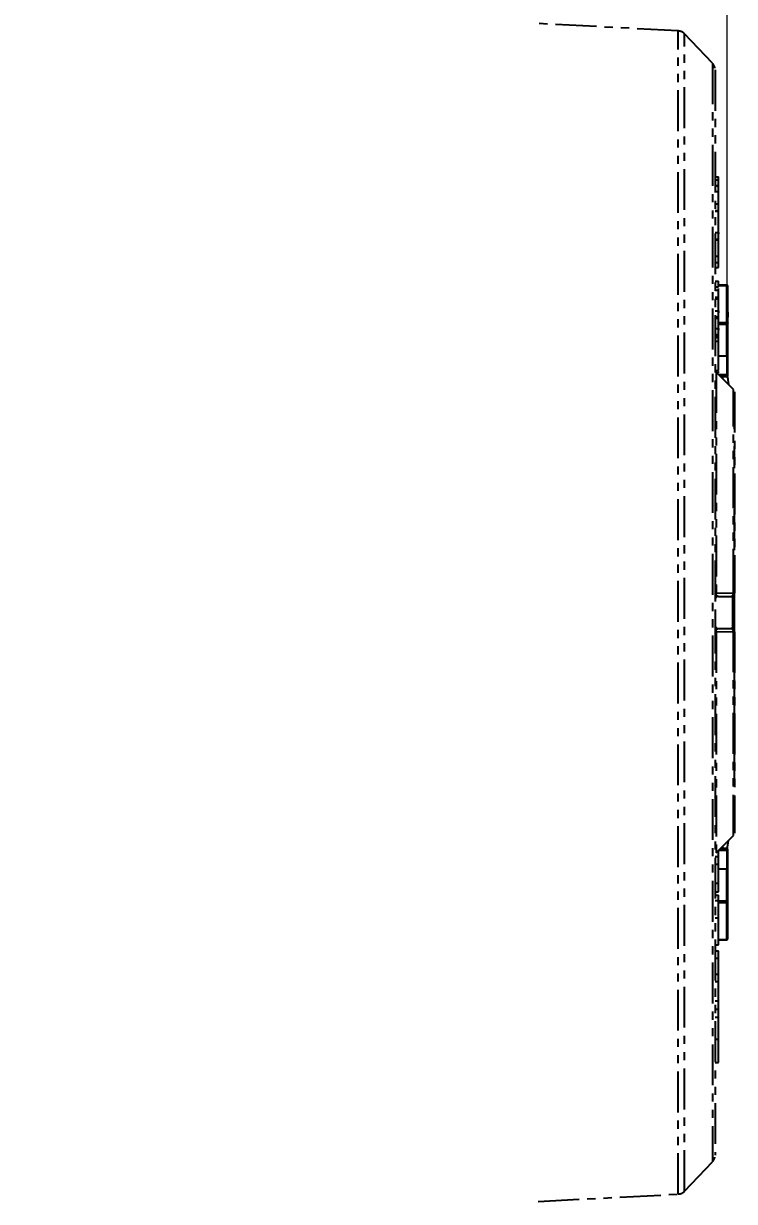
# Model space of a CAD drawing. Header units: millimetres. Extents: x 1852 to 4288, y 681 to 2404.
# Drawn here: x 3316.7 to 3427.1, y 994.4 to 1177.4 of the extents above; entities that cross this region are included whole.
import ezdxf

# ---------------------------------------------------------------- set-up
doc = ezdxf.new("R2010")
doc.units = ezdxf.units.MM
doc.linetypes.add('PHANTOM', pattern=[12.7, 6.35, -1.27, 1.27, -1.27, 1.27, -1.27])
doc.layers.add('AM_5', color=3, linetype='Continuous', lineweight=25)
doc.styles.add('SLDTEXTSTYLE1', font='txt.shx', dxfattribs={"width": 0.7, "bigfont": 'gbcbig.shx'})
doc.dimstyles.new('SLDDIMSTYLE12$0', dxfattribs={"dimtxt": 12, "dimasz": 10, "dimexe": 0, "dimexo": 0.0625, "dimgap": 0.875, "dimtad": 1, "dimdec": 1, "dimlfac": 1.8, "dimrnd": 1e-09, "dimzin": 12, "dimdsep": 46, "dimtxsty": 'SLDTEXTSTYLE1', "dimcen": 0.09, "dimdle": 8.16, "dimclrd": 3, "dimclre": 3, "dimadec": 0, "dimazin": 3, "dimtfac": 1, "dimtdec": 1, "dimtofl": 0, "dimtmove": 0, "dimatfit": 3, "dimfxl": 0, "dimfrac": 2, "dimtolj": 1, "dimlwd": 5, "dimlwe": 5, "dimarcsym": 0})

# ---------------------------------------------------------------- blocks, each defined once
blk = doc.blocks.new('*D102')
at = {"layer": 'AM_5', "color": 3, "lineweight": 5, "transparency": 16777216}
blk.add_line((3250.87, 1122.66), (3250.87, 1308.31), dxfattribs=at)
at = {"layer": 'AM_5', "color": 3, "linetype": 'Continuous', "lineweight": 5, "transparency": 16777216}
for p, q in [((3260.87, 1308.31), (3415.96, 1308.31)), ((3425.96, 1122.66), (3425.96, 1308.31))]:
    blk.add_line(p, q, dxfattribs=at)
at = {"layer": 'AM_5', "color": 3, "transparency": 16777216}
for points in [[(3260.87, 1309.97), (3260.87, 1306.64), (3250.87, 1308.31)], [(3415.96, 1309.97), (3415.96, 1306.64), (3425.96, 1308.31)]]:
    blk.add_solid(points, dxfattribs=at)
at = {"layer": 'Defpoints', "color": 0, "transparency": 16777216}
for p in [(3425.96, 1308.31), (3250.87, 1122.6), (3425.96, 1122.6)]:
    blk.add_point(p, dxfattribs=at)
at = {"layer": 'AM_5', "color": 0, "transparency": 16777216, "insert": (3338.41, 1315.18), "char_height": 12, "attachment_point": 5, "style": 'SLDTEXTSTYLE1'}
blk.add_mtext('\\A1;195', dxfattribs=at)

msp = doc.modelspace()

# ---------------------------------------------------------------- linework, layer by layer
at = {"color": 7, "linetype": 'PHANTOM', "lineweight": 25}
for p, q in [((3418.364, 1176.242), (3396.636, 1177.38)), ((3423.697, 1171.22), (3419.374, 1175.776)), ((3424.109, 1153.591), (3424.609, 1153.591)), ((3424.109, 1153.081), (3424.609, 1153.081)), ((3424.609, 1153.081), (3424.609, 1153.591)), ((3424.609, 1152.251), (3424.609, 1153.081)), ((3424.109, 1152.251), (3424.609, 1152.251)), ((3424.109, 1152.187), (3424.609, 1152.187)), ((3424.109, 1151.293), (3424.609, 1151.293)), ((3424.609, 1151.293), (3424.609, 1152.187)), ((3424.109, 1149.379), (3424.609, 1149.379)), ((3424.609, 1148.358), (3424.609, 1149.379)), ((3424.109, 1148.358), (3424.609, 1148.358)), ((3424.109, 1148.23), (3424.609, 1148.23)), ((3424.609, 1148.485), (3424.609, 1148.481)), ((3424.609, 1148.23), (3424.609, 1148.358)), ((3424.609, 1144.911), (3424.609, 1148.23)), ((3424.109, 1144.911), (3424.609, 1144.911)), ((3424.109, 1143.89), (3424.609, 1143.89)), ((3424.109, 1143.762), (3424.609, 1143.762)), ((3424.609, 1143.89), (3424.609, 1144.911)), ((3424.609, 1143.762), (3424.609, 1143.89)), ((3424.609, 1141.273), (3424.609, 1143.762)), ((3424.109, 1141.273), (3424.609, 1141.273)), ((3424.109, 1140.252), (3424.609, 1140.252)), ((3424.609, 1140.252), (3424.609, 1141.273)), ((3424.609, 1139.486), (3424.609, 1140.252)), ((3424.109, 1139.486), (3424.609, 1139.486)), ((3424.109, 1137.38), (3424.609, 1137.38)), ((3424.109, 1136.486), (3424.609, 1136.486)), ((3424.609, 1136.486), (3424.609, 1137.38)), ((3425.909, 1136.751), (3424.609, 1136.751)), ((3424.609, 1136.717), (3425.909, 1136.717)), ((3424.109, 1135.975), (3424.609, 1135.975)), ((3424.109, 1134.89), (3424.609, 1134.89)), ((3424.109, 1134.699), (3424.609, 1134.699)), ((3424.109, 1134.635), (3424.609, 1134.635)), ((3424.609, 1134.89), (3424.609, 1135.975)), ((3424.609, 1134.699), (3424.609, 1134.89)), ((3424.609, 1132.784), (3424.609, 1134.635)), ((3424.109, 1132.784), (3424.609, 1132.784)), ((3424.609, 1131.827), (3424.609, 1132.784)), ((3426.109, 1132.526), (3426.109, 1131.761)), ((3424.109, 1131.827), (3424.609, 1131.827)), ((3424.109, 1131.635), (3424.609, 1131.635)), ((3424.609, 1131.635), (3424.609, 1131.827)), ((3424.609, 1130.04), (3424.609, 1131.635)), ((3424.609, 1130.935), (3425.909, 1130.935)), ((3426.109, 1125.891), (3426.109, 1130.823)), ((3424.109, 1130.04), (3424.609, 1130.04)), ((3424.109, 1129.082), (3424.609, 1129.082)), ((3424.609, 1128.891), (3424.109, 1128.891)), ((3424.609, 1130.682), (3425.909, 1130.682)), ((3424.609, 1129.082), (3424.609, 1130.04)), ((3424.609, 1128.891), (3424.609, 1129.082)), ((3424.609, 1128.763), (3424.609, 1128.891)), ((3425.909, 1125.749), (3425.909, 1130.682)), ((3424.109, 1128.763), (3424.609, 1128.763)), ((3424.109, 1128.636), (3424.609, 1128.636)), ((3424.109, 1128.061), (3424.609, 1128.061)), ((3424.609, 1128.699), (3424.609, 1128.763)), ((3424.609, 1128.636), (3424.609, 1128.699)), ((3424.609, 1128.061), (3424.609, 1128.636)), ((3424.609, 1125.749), (3425.909, 1125.749)), ((3424.109, 1123.466), (3424.609, 1123.466)), ((3426.963, 1120.547), (3424.256, 1123.254)), ((3424.364, 1123.147), (3424.609, 1123.147)), ((3424.609, 1123.147), (3424.609, 1123.31)), ((3425.909, 1122.825), (3424.686, 1122.825)), ((3424.939, 1122.571), (3425.909, 1122.571)), ((3424.943, 1122.568), (3425.909, 1122.568)), ((3425.306, 1122.204), (3425.306, 1122.568)), ((3425.309, 1122.201), (3425.309, 1122.568)), ((3425.909, 1122.568), (3425.909, 1122.571)), ((3426.012, 1122.835), (3425.97, 1123.088)), ((3427.07, 1114.533), (3427.046, 1114.46)), ((3427.064, 1114.501), (3427.082, 1114.564)), ((3427.086, 1114.576), (3427.093, 1114.6)), ((3424.256, 1088.929), (3426.963, 1088.932)), ((3426.963, 1088.932), (3426.963, 1089.415)), ((3424.61, 1088.401), (3426.61, 1088.401)), ((3424.488, 1083.371), (3424.61, 1083.401)), ((3424.61, 1083.401), (3426.61, 1083.401)), ((3426.963, 1082.87), (3424.256, 1082.872)), ((3426.963, 1081.939), (3426.963, 1082.87)), ((3427.093, 1060.052), (3427.103, 1060.055)), ((3427.046, 1057.341), (3427.07, 1057.269)), ((3427.082, 1057.238), (3427.064, 1057.301)), ((3427.109, 1057.056), (3427.085, 1057.231)), ((3427.093, 1057.202), (3427.086, 1057.226)), ((3424.256, 1048.547), (3426.963, 1051.254)), ((3425.994, 1049.093), (3426.212, 1050.503)), ((3424.609, 1047.976), (3424.609, 1048.901)), ((3424.685, 1048.976), (3425.909, 1048.976)), ((3425.909, 1049.23), (3424.938, 1049.23)), ((3425.909, 1049.233), (3424.942, 1049.233)), ((3425.306, 1049.233), (3425.306, 1049.597)), ((3425.309, 1049.233), (3425.309, 1049.6)), ((3425.909, 1049.23), (3425.909, 1049.233)), ((3424.109, 1047.976), (3424.609, 1047.976)), ((3424.109, 1046.832), (3424.609, 1046.832)), ((3424.609, 1046.832), (3424.609, 1047.976)), ((3424.609, 1043.813), (3424.609, 1046.832)), ((3425.909, 1046.052), (3424.609, 1046.052)), ((3425.909, 1041.119), (3425.909, 1046.052)), ((3426.109, 1040.978), (3426.109, 1045.91)), ((3424.609, 1043.813), (3424.109, 1043.813)), ((3424.109, 1042.525), (3424.609, 1042.525)), ((3424.109, 1041.999), (3424.609, 1041.999)), ((3424.109, 1041.153), (3424.609, 1041.153)), ((3424.609, 1039.037), (3424.609, 1041.999)), ((3424.609, 1038.477), (3424.609, 1041.153)), ((3424.609, 1041.119), (3425.909, 1041.119)), ((3424.609, 1040.866), (3425.909, 1040.866)), ((3426.109, 1037.839), (3426.109, 1040.978)), ((3424.109, 1038.477), (3424.609, 1038.477)), ((3426.109, 1035.25), (3426.109, 1037.839)), ((3424.109, 1034.293), (3424.609, 1034.293)), ((3424.609, 1035.084), (3425.909, 1035.084)), ((3424.609, 1035.05), (3425.909, 1035.05)), ((3424.109, 1033.332), (3424.609, 1033.332)), ((3424.109, 1032.19), (3424.609, 1032.19)), ((3424.609, 1029.729), (3424.609, 1032.19)), ((3424.109, 1029.729), (3424.609, 1029.729)), ((3424.109, 1028.584), (3424.609, 1028.584)), ((3424.609, 1028.584), (3424.609, 1029.729)), ((3424.609, 1025.565), (3424.609, 1028.584)), ((3424.109, 1025.565), (3424.609, 1025.565)), ((3424.109, 1024.287), (3424.609, 1024.287)), ((3424.109, 1023.042), (3424.609, 1023.042)), ((3424.109, 1019.634), (3424.609, 1019.634)), ((3424.609, 1016.021), (3424.609, 1019.634)), ((3424.109, 1016.021), (3424.609, 1016.021)), ((3419.374, 996.025), (3423.697, 1000.582)), ((3396.636, 994.421), (3418.364, 995.56))]:
    msp.add_line(p, q, dxfattribs=at)
at = {"color": 7, "linetype": 'PHANTOM', "lineweight": 25, "flags": 128}
for points in [[(3418.364, 995.56), (3418.364, 995.569), (3418.364, 995.821), (3418.364, 996.422), (3418.364, 997.371), (3418.364, 998.663), (3418.364, 1000.293), (3418.364, 1002.255), (3418.364, 1004.542), (3418.364, 1007.144), (3418.364, 1010.052), (3418.364, 1013.253), (3418.364, 1016.737), (3418.364, 1020.488), (3418.364, 1024.493), (3418.364, 1028.737), (3418.364, 1033.202), (3418.364, 1037.871), (3418.364, 1042.727), (3418.365, 1047.75), (3418.365, 1052.921), (3418.365, 1058.22), (3418.365, 1063.626), (3418.365, 1069.119), (3418.365, 1074.677), (3418.365, 1080.278), (3418.365, 1085.901), (3418.365, 1091.524), (3418.365, 1097.125), (3418.365, 1102.683), (3418.365, 1108.176), (3418.365, 1113.582), (3418.365, 1118.881), (3418.365, 1124.052), (3418.364, 1129.075), (3418.364, 1133.931), (3418.364, 1138.6), (3418.364, 1143.065), (3418.364, 1147.308), (3418.364, 1151.314), (3418.364, 1155.065), (3418.364, 1158.548), (3418.364, 1161.75), (3418.364, 1164.658), (3418.364, 1167.26), (3418.364, 1169.546), (3418.364, 1171.508), (3418.364, 1173.139), (3418.364, 1174.431), (3418.364, 1175.379), (3418.364, 1175.981), (3418.364, 1176.233), (3418.364, 1176.242)], [(3419.374, 996.025), (3419.374, 996.037), (3419.374, 996.309), (3419.374, 996.943), (3419.374, 997.934), (3419.374, 999.279), (3419.374, 1000.973), (3419.374, 1003.009), (3419.374, 1005.379), (3419.374, 1008.073), (3419.374, 1011.08), (3419.374, 1014.388), (3419.374, 1017.984), (3419.374, 1021.854), (3419.374, 1025.981), (3419.374, 1030.35), (3419.374, 1034.942), (3419.374, 1039.739), (3419.374, 1044.723), (3419.374, 1049.871), (3419.374, 1055.165), (3419.374, 1060.583), (3419.374, 1066.103), (3419.374, 1071.702), (3419.374, 1077.359), (3419.374, 1083.05), (3419.374, 1088.752), (3419.374, 1094.443), (3419.374, 1100.099), (3419.374, 1105.699), (3419.374, 1111.218), (3419.374, 1116.636), (3419.374, 1121.93), (3419.374, 1127.079), (3419.374, 1132.062), (3419.374, 1136.86), (3419.374, 1141.452), (3419.374, 1145.821), (3419.374, 1149.948), (3419.374, 1153.818), (3419.374, 1157.414), (3419.374, 1160.722), (3419.374, 1163.729), (3419.374, 1166.423), (3419.374, 1168.792), (3419.374, 1170.828), (3419.374, 1172.522), (3419.374, 1173.868), (3419.374, 1174.859), (3419.374, 1175.492), (3419.374, 1175.765), (3419.374, 1175.776)], [(3423.697, 1171.22), (3423.697, 1171.212), (3423.697, 1170.959), (3423.698, 1170.347), (3423.698, 1169.38), (3423.698, 1168.061), (3423.698, 1166.397), (3423.698, 1164.394), (3423.698, 1162.06), (3423.698, 1159.406), (3423.698, 1156.442), (3423.698, 1153.182), (3423.698, 1149.638), (3423.698, 1145.826), (3423.698, 1141.761), (3423.698, 1137.462), (3423.698, 1132.945), (3423.698, 1128.231), (3423.698, 1123.338), (3423.698, 1118.287), (3423.698, 1113.101), (3423.698, 1107.799), (3423.698, 1102.406), (3423.698, 1096.943), (3423.698, 1091.434), (3423.698, 1085.901), (3423.698, 1080.368), (3423.698, 1074.859), (3423.698, 1069.396), (3423.698, 1064.002), (3423.698, 1058.701), (3423.698, 1053.514), (3423.698, 1048.464), (3423.698, 1043.571), (3423.698, 1038.857), (3423.698, 1034.34), (3423.698, 1030.04), (3423.698, 1025.976), (3423.698, 1022.164), (3423.698, 1018.62), (3423.698, 1015.359), (3423.698, 1012.396), (3423.698, 1009.741), (3423.698, 1007.408), (3423.698, 1005.405), (3423.698, 1003.74), (3423.698, 1002.422), (3423.698, 1001.455), (3423.697, 1000.843), (3423.697, 1000.589), (3423.697, 1000.582)], [(3425.909, 1136.717), (3425.909, 1136.733), (3425.909, 1136.745), (3425.909, 1136.75), (3425.909, 1136.751)], [(3425.909, 1130.935), (3425.909, 1131.773), (3425.909, 1132.582), (3425.909, 1133.359), (3425.909, 1134.103), (3425.909, 1134.813), (3425.909, 1135.486), (3425.909, 1136.121), (3425.909, 1136.717)], [(3425.909, 1130.935), (3425.948, 1130.933), (3425.986, 1130.927), (3426.02, 1130.916), (3426.051, 1130.902), (3426.076, 1130.885), (3426.094, 1130.866), (3426.105, 1130.845), (3426.109, 1130.823)], [(3425.909, 1130.682), (3425.909, 1130.708), (3425.909, 1130.738), (3425.909, 1130.77), (3425.909, 1130.804), (3425.909, 1130.839), (3425.909, 1130.873), (3425.909, 1130.905), (3425.909, 1130.935)], [(3425.909, 1125.749), (3425.909, 1125.451), (3425.909, 1125.122), (3425.909, 1124.766), (3425.909, 1124.391), (3425.909, 1124.002), (3425.909, 1123.607), (3425.909, 1123.212), (3425.909, 1122.825)], [(3424.256, 1123.254), (3424.256, 1123.173), (3424.256, 1122.73), (3424.256, 1121.907), (3424.256, 1120.712), (3424.256, 1119.157), (3424.256, 1117.259), (3424.256, 1115.037), (3424.256, 1112.513), (3424.256, 1109.715), (3424.256, 1106.671), (3424.256, 1103.412), (3424.256, 1099.972), (3424.256, 1096.387), (3424.256, 1092.693), (3424.256, 1088.929)], [(3425.909, 1122.63), (3425.909, 1122.649), (3425.909, 1122.671), (3425.909, 1122.695), (3425.909, 1122.72), (3425.909, 1122.746), (3425.909, 1122.772), (3425.909, 1122.799), (3425.909, 1122.825)], [(3425.909, 1122.571), (3425.909, 1122.573), (3425.909, 1122.576), (3425.909, 1122.581), (3425.909, 1122.587), (3425.909, 1122.596), (3425.909, 1122.606), (3425.909, 1122.617), (3425.909, 1122.63)], [(3426.213, 1121.297), (3426.074, 1122.437), (3426.046, 1122.622)], [(3426.963, 1089.415), (3426.963, 1092.397), (3426.963, 1095.795), (3426.963, 1099.093), (3426.963, 1102.256), (3426.963, 1105.253), (3426.963, 1108.052), (3426.963, 1110.626), (3426.963, 1112.947), (3426.963, 1114.993), (3426.963, 1116.742), (3426.963, 1118.176), (3426.963, 1119.282), (3426.963, 1120.047), (3426.963, 1120.465), (3426.963, 1120.547)], [(3426.821, 1088.448), (3426.821, 1085.901), (3426.821, 1083.353)], [(3424.256, 1082.872), (3424.256, 1079.108), (3424.256, 1075.415), (3424.256, 1071.83), (3424.256, 1068.39), (3424.256, 1065.131), (3424.256, 1062.087), (3424.256, 1059.288), (3424.256, 1056.765), (3424.256, 1054.543), (3424.256, 1052.644), (3424.256, 1051.09), (3424.256, 1049.894), (3424.256, 1049.071), (3424.256, 1048.629), (3424.256, 1048.547)], [(3426.963, 1051.254), (3426.963, 1051.337), (3426.963, 1051.754), (3426.963, 1052.52), (3426.963, 1053.625), (3426.963, 1055.06), (3426.963, 1056.809), (3426.963, 1058.855), (3426.963, 1061.176), (3426.963, 1063.749), (3426.963, 1066.549), (3426.963, 1069.545), (3426.963, 1072.709), (3426.963, 1076.006), (3426.963, 1079.405), (3426.963, 1081.939)], [(3425.909, 1049.171), (3425.909, 1049.184), (3425.909, 1049.195), (3425.909, 1049.205), (3425.909, 1049.213), (3425.909, 1049.22), (3425.909, 1049.225), (3425.909, 1049.228), (3425.909, 1049.23)], [(3425.909, 1048.976), (3425.909, 1049.002), (3425.909, 1049.028), (3425.909, 1049.055), (3425.909, 1049.081), (3425.909, 1049.106), (3425.909, 1049.129), (3425.909, 1049.151), (3425.909, 1049.171)], [(3425.909, 1048.976), (3425.909, 1048.589), (3425.909, 1048.194), (3425.909, 1047.799), (3425.909, 1047.41), (3425.909, 1047.034), (3425.909, 1046.679), (3425.909, 1046.349), (3425.909, 1046.052)], [(3425.909, 1040.866), (3425.909, 1040.896), (3425.909, 1040.928), (3425.909, 1040.962), (3425.909, 1040.997), (3425.909, 1041.031), (3425.909, 1041.063), (3425.909, 1041.093), (3425.909, 1041.119)], [(3425.909, 1040.866), (3425.948, 1040.868), (3425.986, 1040.874), (3426.02, 1040.884), (3426.051, 1040.898), (3426.076, 1040.915), (3426.094, 1040.935), (3426.105, 1040.956), (3426.109, 1040.978)], [(3425.909, 1035.084), (3425.909, 1035.68), (3425.909, 1036.315), (3425.909, 1036.988), (3425.909, 1037.698), (3425.909, 1038.442), (3425.909, 1039.219), (3425.909, 1040.028), (3425.909, 1040.866)], [(3425.909, 1035.109), (3425.909, 1035.086), (3425.909, 1035.069), (3425.909, 1035.057), (3425.909, 1035.051), (3425.909, 1035.05)], [(3425.909, 1035.05), (3425.909, 1035.051), (3425.909, 1035.056), (3425.909, 1035.068), (3425.909, 1035.084)]]:
    msp.add_lwpolyline(points, dxfattribs=at)
at = {"color": 7, "linetype": 'PHANTOM', "lineweight": 25}
for centre, radius, start, end in [((3425.925, 1136.532), 0.185, 5.85572, 94.84996), ((3425.934, 1130.859), 0.179, 261.95044, 348.57855), ((3425.934, 1125.926), 0.179, 261.95044, 348.57855), ((3425.956, 1122.598), 0.232, 48.45882, 101.56135), ((3425.909, 1122.771), 0.2, 269.98753, 359.98753), ((3425.909, 1122.768), 0.2, 270, 360), ((3426.61, 1088.901), 0.5, 270, 360), ((3426.982, 1088.656), 0.277, 62.37638, 93.77215), ((3424.61, 1087.901), 0.5, 89.99997, 180), ((3424.61, 1083.901), 0.5, 180, 270.00004), ((3426.61, 1082.901), 0.5, 360, 90), ((3426.982, 1083.146), 0.277, 266.22785, 297.62362), ((3425.909, 1049.033), 0.2, 360, 90), ((3425.909, 1049.03), 0.2, 0.01246, 90.01247), ((3425.956, 1049.203), 0.232, 258.43864, 311.54119), ((3425.934, 1045.875), 0.179, 11.42145, 98.04956), ((3425.934, 1040.942), 0.179, 11.42145, 98.04956), ((3425.925, 1035.269), 0.185, 265.15004, 354.14429)]:
    msp.add_arc(centre, radius, start, end, dxfattribs=at)
for points, knots in [([(3419.38, 1175.747), (3419.342, 1175.794), (3419.2, 1175.968), (3418.853, 1176.167), (3418.533, 1176.209), (3418.377, 1176.23)], [0, 0, 0, 0, 0.1560443, 0.589322, 1, 1, 1, 1]), ([(3424.081, 1170.465), (3424.046, 1170.605), (3423.985, 1170.858), (3423.817, 1171.057), (3423.742, 1171.145)], [0, 0, 0, 0, 0.5529909, 1, 1, 1, 1]), ([(3424.109, 1170.18), (3424.109, 1170.123), (3424.109, 1170.007), (3424.109, 1168.65), (3424.11, 1166.44), (3424.11, 1163.316), (3424.11, 1159.337), (3424.11, 1154.541), (3424.11, 1148.983), (3424.11, 1142.724), (3424.11, 1135.834), (3424.11, 1128.389), (3424.11, 1120.472), (3424.11, 1112.171), (3424.11, 1103.578), (3424.11, 1094.789), (3424.11, 1088.864), (3424.11, 1085.901)], [0, 0, 0, 0, 0.0663505, 0.1330398, 0.199729, 0.2664183, 0.3331075, 0.3997968, 0.466486, 0.5331753, 0.5998645, 0.6665538, 0.733243, 0.7999323, 0.8666215, 0.9333108, 1, 1, 1, 1]), ([(3424.609, 1149.379), (3424.609, 1149.64), (3424.609, 1150.097), (3424.609, 1150.648), (3424.609, 1150.966), (3424.609, 1151.107), (3424.609, 1151.178), (3424.609, 1151.238), (3424.609, 1151.275), (3424.609, 1151.293)], [0, 0, 0, 0, 0.4018451, 0.700925, 0.8501447, 0.9000038, 0.92545, 0.9625731, 1, 1, 1, 1]), ([(3424.609, 1144.783), (3424.609, 1145.239), (3424.609, 1146.076), (3424.609, 1146.898), (3424.609, 1147.272)], [0, 0, 0, 0, 0.5444227, 1, 1, 1, 1]), ([(3424.609, 1144.911), (3424.609, 1144.893), (3424.609, 1144.857), (3424.609, 1144.799), (3424.609, 1144.741), (3424.609, 1144.713), (3424.609, 1144.715), (3424.609, 1144.715)], [0, 0, 0, 0, 0.1133857, 0.2261004, 0.4521085, 0.9035522, 1, 1, 1, 1]), ([(3424.609, 1135.975), (3424.609, 1135.991), (3424.609, 1136.079), (3424.609, 1136.165), (3424.609, 1136.237)], [0, 0, 0, 0, 0.1741084, 1, 1, 1, 1]), ([(3426.094, 1136.605), (3426.092, 1136.615), (3426.088, 1136.636), (3426.074, 1136.665), (3426.053, 1136.691), (3426.028, 1136.713), (3425.999, 1136.73), (3425.969, 1136.742), (3425.939, 1136.749), (3425.919, 1136.75), (3425.909, 1136.751)], [0, 0, 0, 0, 0.1371732, 0.2714331, 0.4024836, 0.5300389, 0.6538238, 0.7735757, 0.8890458, 1, 1, 1, 1]), ([(3424.609, 1132.784), (3424.609, 1132.759), (3424.609, 1132.722), (3424.609, 1132.671), (3424.609, 1132.626), (3424.609, 1132.576), (3424.609, 1132.499), (3424.609, 1132.446), (3424.609, 1132.458), (3424.609, 1132.465)], [0, 0, 0, 0, 0.0628935, 0.0931861, 0.1255191, 0.1834586, 0.2508615, 0.5002621, 1, 1, 1, 1]), ([(3424.609, 1130.04), (3424.609, 1130.024), (3424.609, 1129.998), (3424.609, 1129.959), (3424.609, 1129.926), (3424.609, 1129.87), (3424.609, 1129.81), (3424.609, 1129.776), (3424.609, 1129.781), (3424.609, 1129.784)], [0, 0, 0, 0, 0.0518131, 0.0882956, 0.1299462, 0.1775457, 0.3534829, 0.7059159, 1, 1, 1, 1]), ([(3424.609, 1123.466), (3424.609, 1123.985), (3424.609, 1125.013), (3424.609, 1126.558), (3424.609, 1127.556), (3424.609, 1128.061)], [0, 0, 0, 0, 0.3347977, 0.6633059, 1, 1, 1, 1]), ([(3426.109, 1122.771), (3426.109, 1123.043), (3426.109, 1123.598), (3426.109, 1124.45), (3426.109, 1125.252), (3426.109, 1125.68), (3426.109, 1125.891)], [0, 0, 0, 0, 0.24558897, 0.5, 0.75441103, 1, 1, 1, 1]), ([(3427.11, 1120.194), (3427.11, 1120.149), (3427.11, 1120.059), (3427.11, 1119.316), (3427.11, 1117.881), (3427.11, 1115.334), (3427.11, 1111.791), (3427.11, 1108.065), (3427.11, 1104.526), (3427.11, 1100.754), (3427.11, 1096.842), (3427.11, 1092.891), (3427.11, 1090.219), (3427.11, 1088.901)], [0, 0, 0, 0, 0.07827687, 0.15871, 0.24116849, 0.36932909, 0.49988873, 0.58696496, 0.67333854, 0.75883145, 0.84127172, 0.92171409, 1, 1, 1, 1]), ([(3427.109, 1114.746), (3427.109, 1114.878), (3427.109, 1115.142), (3427.109, 1115.504), (3427.109, 1115.84), (3427.109, 1116.147), (3427.109, 1116.426), (3427.109, 1116.676), (3427.109, 1116.827), (3427.109, 1116.93), (3427.109, 1117.046), (3427.109, 1117.2), (3427.109, 1117.341), (3427.11, 1117.547), (3427.11, 1117.586), (3427.11, 1117.618)], [0, 0, 0, 0, 0.07144385, 0.14288374, 0.21431988, 0.28576303, 0.35720674, 0.42863778, 0.50005558, 0.50406448, 0.53604837, 0.6252562, 0.69323765, 0.75009307, 1, 1, 1, 1]), ([(3427.04, 1114.457), (3427.057, 1114.494), (3427.098, 1114.586), (3427.105, 1114.686), (3427.109, 1114.746)], [0, 0, 0, 0, 0.4097539, 1, 1, 1, 1]), ([(3427.109, 1114.746), (3427.109, 1114.698), (3427.109, 1114.647), (3427.093, 1114.6), (3427.092, 1114.597)], [0, 0, 0, 0, 0.946273, 1, 1, 1, 1]), ([(3427.109, 1082.903), (3427.109, 1083.902), (3427.109, 1086.155), (3427.109, 1089.678), (3427.109, 1093.4), (3427.109, 1097.017), (3427.109, 1100.475), (3427.109, 1103.73), (3427.109, 1106.725), (3427.109, 1109.451), (3427.109, 1110.981), (3427.109, 1111.746)], [0, 0, 0, 0, 0.0904762, 0.2041666, 0.3178571, 0.4315476, 0.5452381, 0.6589286, 0.772619, 0.8863095, 1, 1, 1, 1]), ([(3424.61, 1088.401), (3424.569, 1088.406), (3424.49, 1088.417), (3424.394, 1088.494), (3424.327, 1088.594), (3424.287, 1088.686), (3424.264, 1088.782), (3424.255, 1088.866), (3424.256, 1088.908), (3424.256, 1088.929)], [0, 0, 0, 0, 0.28654563, 0.56106869, 0.68919014, 0.8054766, 0.90650496, 0.95317639, 1, 1, 1, 1]), ([(3426.61, 1088.401), (3426.656, 1088.408), (3426.729, 1088.419), (3426.814, 1088.488), (3426.872, 1088.559), (3426.916, 1088.643), (3426.958, 1088.766), (3426.961, 1088.866), (3426.963, 1088.932)], [0, 0, 0, 0, 0.238585, 0.3787456, 0.4999975, 0.6362115, 0.761415, 1, 1, 1, 1]), ([(3424.239, 1088.488), (3424.261, 1088.473), (3424.319, 1088.433), (3424.424, 1088.432), (3424.488, 1088.431)], [0, 0, 0, 0, 0.3808157, 1, 1, 1, 1]), ([(3424.11, 1085.901), (3424.11, 1082.938), (3424.11, 1077.013), (3424.11, 1068.223), (3424.11, 1059.631), (3424.11, 1051.33), (3424.11, 1043.413), (3424.11, 1035.968), (3424.11, 1029.077), (3424.11, 1022.818), (3424.11, 1017.26), (3424.11, 1012.464), (3424.11, 1008.486), (3424.11, 1005.362), (3424.109, 1003.152), (3424.109, 1001.794), (3424.109, 1001.679), (3424.109, 1001.621)], [0, 0, 0, 0, 0.066684, 0.133368, 0.200052, 0.266736, 0.33342, 0.400104, 0.466788, 0.533472, 0.600156, 0.66684, 0.7335241, 0.8002081, 0.8668921, 0.9335761, 1, 1, 1, 1]), ([(3424.488, 1083.371), (3424.424, 1083.37), (3424.32, 1083.368), (3424.261, 1083.329), (3424.239, 1083.314)], [0, 0, 0, 0, 0.6187385, 1, 1, 1, 1]), ([(3424.256, 1082.872), (3424.256, 1082.893), (3424.255, 1082.936), (3424.264, 1083.02), (3424.287, 1083.116), (3424.327, 1083.207), (3424.394, 1083.309), (3424.45, 1083.346), (3424.488, 1083.371)], [0, 0, 0, 0, 0.0657455, 0.1312299, 0.2728945, 0.435902, 0.6154442, 1, 1, 1, 1]), ([(3426.963, 1082.87), (3426.961, 1082.935), (3426.958, 1083.035), (3426.916, 1083.159), (3426.872, 1083.243), (3426.814, 1083.314), (3426.729, 1083.382), (3426.656, 1083.394), (3426.61, 1083.401)], [0, 0, 0, 0, 0.2385849, 0.3638389, 0.5000025, 0.6213043, 0.7614151, 1, 1, 1, 1]), ([(3427.109, 1060.056), (3427.109, 1060.821), (3427.109, 1062.351), (3427.109, 1065.077), (3427.109, 1068.072), (3427.109, 1071.326), (3427.109, 1074.785), (3427.109, 1078.404), (3427.109, 1081.063), (3427.109, 1082.506), (3427.109, 1082.692)], [0, 0, 0, 0, 0.1398935, 0.2797871, 0.4196806, 0.5595741, 0.6994677, 0.8393612, 0.9792547, 1, 1, 1, 1]), ([(3427.11, 1082.901), (3427.11, 1081.539), (3427.11, 1078.816), (3427.11, 1074.844), (3427.11, 1071.028), (3427.11, 1067.426), (3427.11, 1064.09), (3427.11, 1061.067), (3427.11, 1058.402), (3427.11, 1056.131), (3427.11, 1054.29), (3427.11, 1052.894), (3427.11, 1052.006), (3427.11, 1051.594), (3427.11, 1051.65), (3427.11, 1051.665)], [0, 0, 0, 0, 0.0808771, 0.1617542, 0.2426313, 0.3235084, 0.4043855, 0.4852626, 0.5661397, 0.6470168, 0.7278939, 0.808771, 0.8896481, 0.9705252, 1, 1, 1, 1]), ([(3427.087, 1057.22), (3427.089, 1057.212), (3427.108, 1057.16), (3427.109, 1057.104), (3427.109, 1057.056)], [0, 0, 0, 0, 0.1486571, 1, 1, 1, 1]), ([(3427.11, 1054.237), (3427.11, 1054.232), (3427.11, 1054.217), (3427.109, 1054.702), (3427.109, 1055.601), (3427.109, 1056.571), (3427.109, 1057.056)], [0, 0, 0, 0, 0.1673104, 0.4448736, 0.7224368, 1, 1, 1, 1]), ([(3426.109, 1045.91), (3426.109, 1046.121), (3426.109, 1046.549), (3426.109, 1047.35), (3426.109, 1048.203), (3426.109, 1048.757), (3426.109, 1049.03)], [0, 0, 0, 0, 0.24558897, 0.5, 0.75441103, 1, 1, 1, 1]), ([(3424.609, 1042.525), (3424.609, 1042.612), (3424.609, 1042.786), (3424.609, 1043.089), (3424.609, 1043.485), (3424.609, 1043.682), (3424.609, 1043.813)], [0, 0, 0, 0, 0.1250401, 0.2502359, 0.4998742, 1, 1, 1, 1]), ([(3424.609, 1034.293), (3424.609, 1034.327), (3424.609, 1034.397), (3424.609, 1035.027), (3424.609, 1035.859), (3424.609, 1036.649), (3424.609, 1037.542), (3424.609, 1038.165), (3424.609, 1038.477)], [0, 0, 0, 0, 0.25015941, 0.49958066, 0.62466902, 0.74973011, 0.87480959, 1, 1, 1, 1]), ([(3424.609, 1032.19), (3424.609, 1032.285), (3424.609, 1032.404), (3424.609, 1032.681), (3424.609, 1032.924), (3424.609, 1033.168), (3424.609, 1033.332)], [0, 0, 0, 0, 0.5004596, 0.6283614, 0.7507034, 1, 1, 1, 1]), ([(3424.609, 1024.287), (3424.609, 1024.373), (3424.609, 1024.545), (3424.609, 1024.846), (3424.609, 1025.238), (3424.609, 1025.434), (3424.609, 1025.565)], [0, 0, 0, 0, 0.125077, 0.2502224, 0.4998872, 1, 1, 1, 1]), ([(3424.609, 1022.871), (3424.609, 1023.031), (3424.609, 1023.272), (3424.609, 1023.776), (3424.609, 1024.117), (3424.609, 1024.287)], [0, 0, 0, 0, 0.5005372, 0.7503463, 1, 1, 1, 1]), ([(3424.609, 1019.634), (3424.609, 1020.037), (3424.609, 1020.844), (3424.609, 1021.834), (3424.609, 1022.486), (3424.609, 1022.835), (3424.609, 1022.98), (3424.609, 1023.036), (3424.609, 1023.04), (3424.609, 1023.042)], [0, 0, 0, 0, 0.2503213, 0.4998014, 0.6247836, 0.7496745, 0.8746984, 0.9373467, 1, 1, 1, 1]), ([(3423.794, 1000.71), (3423.829, 1000.752), (3423.923, 1000.865), (3424.011, 1001.071), (3424.066, 1001.234), (3424.078, 1001.311), (3424.078, 1001.314)], [0, 0, 0, 0, 0.2393477, 0.6547521, 0.9846919, 1, 1, 1, 1]), ([(3418.368, 995.585), (3418.449, 995.583), (3418.694, 995.58), (3419.042, 995.749), (3419.308, 995.935), (3419.401, 996.062), (3419.416, 996.082)], [0, 0, 0, 0, 0.20194111, 0.60715045, 0.93704978, 1, 1, 1, 1])]:
    msp.add_open_spline(points, degree=3, knots=knots, dxfattribs=at)
msp.add_open_spline([(3426.109, 1130.823), (3426.109, 1131.915), (3426.109, 1134.099), (3426.109, 1135.734), (3426.109, 1136.551)], degree=3, dxfattribs=at)

# ---------------------------------------------------------------- dimensions: what is measured, and where the dimension line sits
at = {"layer": 'AM_5'}
dim = msp.add_linear_dim(base=(3425.956, 1308.306), p1=(3250.873, 1122.598), p2=(3425.956, 1122.598), text='195', dimstyle='SLDDIMSTYLE12$0', override={"dimlfac": 1, "dimpost": ''}, dxfattribs=at)
dim.commit()
dim.dimension.update_dxf_attribs({"geometry": '*D102', "text_midpoint": (3338.414, 1315.181)})

doc.saveas('drawing.dxf')
